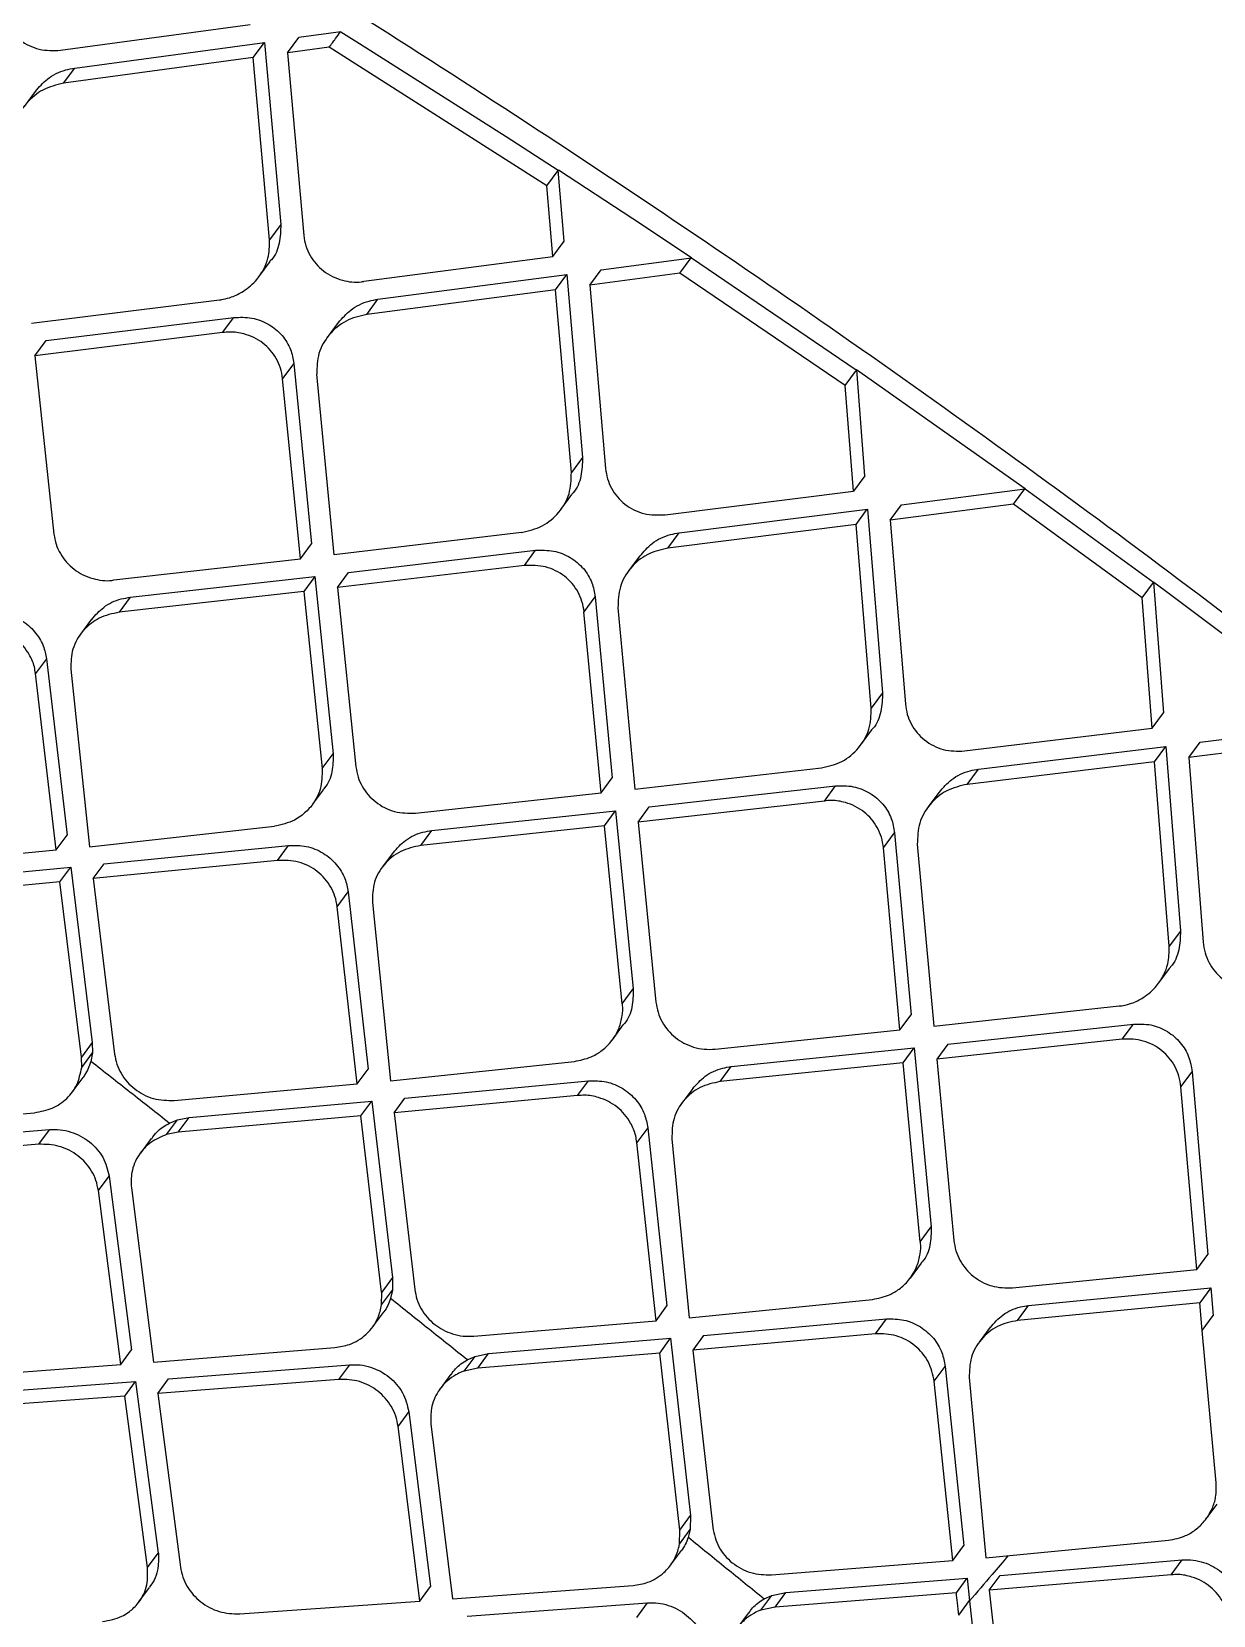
# Model space of a CAD drawing. Extents: x 832 to 912, y 781 to 934.
# Drawn here: x 898.259 to 899.364, y 879.214 to 880.694 of the extents above; entities that cross this region are included whole.
import ezdxf

# ---------------------------------------------------------------- set-up
doc = ezdxf.new("R2010")
doc.units = 0
doc.header["$MEASUREMENT"] = 0
doc.layers.add('1', color=4, linetype='Continuous')

# ---------------------------------------------------------------- blocks, each defined once
blk = doc.blocks.new('2026 SOVEREIGN HL')
at = {"layer": '1', "color": 3, "linetype": 'Continuous', "lineweight": 25}
for p, q in [((66.5572, 83.5816), (66.7346, 83.6057)), ((66.5706, 83.565), (66.7479, 83.589)), ((66.7373, 83.5747), (66.7479, 83.589)), ((66.7479, 83.589), (66.7631, 83.4187)), ((66.7695, 83.5791), (66.7801, 83.5935)), ((66.8083, 83.5845), (66.7696, 83.5791)), ((66.8193, 83.5989), (66.7801, 83.5935)), ((67.0119, 83.455), (66.8083, 83.5845)), ((66.8192, 83.5988), (66.8368, 83.5878)), ((66.8368, 83.5878), (66.9739, 83.501)), ((66.7373, 83.5747), (66.56, 83.5508)), ((66.7526, 83.4044), (66.7373, 83.5747)), ((66.7695, 83.5791), (66.7846, 83.4086)), ((66.56, 83.5508), (66.5706, 83.565)), ((66.5334, 83.5432), (66.523, 83.529)), ((66.9739, 83.501), (67.0225, 83.4696)), ((67.0119, 83.455), (67.0225, 83.4694)), ((67.028, 83.4032), (67.0225, 83.4697)), ((67.0227, 83.4698), (67.0923, 83.4243)), ((67.0174, 83.3889), (67.0119, 83.455)), ((67.0923, 83.4243), (67.1472, 83.3879)), ((66.7631, 83.4187), (66.7526, 83.4044)), ((67.0174, 83.3889), (67.028, 83.4032)), ((66.7427, 83.37), (66.7532, 83.3842)), ((66.8406, 83.3657), (67.0174, 83.3889)), ((67.0627, 83.3763), (67.1472, 83.3876)), ((67.1362, 83.3732), (67.1469, 83.3876)), ((67.1471, 83.3876), (67.3012, 83.283)), ((66.8539, 83.349), (67.0306, 83.372)), ((67.02, 83.3577), (67.0305, 83.372)), ((67.0306, 83.372), (67.0453, 83.2011)), ((67.0521, 83.362), (67.0627, 83.3763)), ((67.1362, 83.3732), (67.0521, 83.362)), ((67.2907, 83.2684), (67.1362, 83.3732)), ((66.5301, 83.3266), (66.7058, 83.3484)), ((67.02, 83.3577), (66.8435, 83.3348)), ((66.8435, 83.3348), (66.8539, 83.349)), ((67.0348, 83.1869), (67.02, 83.3577)), ((67.0521, 83.362), (67.0667, 83.1908)), ((66.5436, 83.3103), (66.7192, 83.3319)), ((66.7087, 83.3178), (66.7192, 83.3319)), ((66.8169, 83.3273), (66.8065, 83.3132)), ((66.7087, 83.3178), (66.5332, 83.2962)), ((66.5332, 83.2962), (66.5436, 83.3103)), ((66.5332, 83.2962), (66.551, 83.1294)), ((66.7752, 83.289), (66.7648, 83.2749)), ((66.7752, 83.289), (66.7918, 83.1205)), ((66.7814, 83.1064), (66.7648, 83.2749)), ((66.8131, 83.1101), (66.7967, 83.2788)), ((67.2907, 83.2684), (67.3013, 83.2828)), ((67.3013, 83.2831), (67.309, 83.184)), ((67.3015, 83.2832), (67.4593, 83.1722)), ((67.2985, 83.1697), (67.2907, 83.2684)), ((67.0453, 83.2011), (67.0348, 83.1869)), ((67.3091, 83.184), (67.2985, 83.1697)), ((67.3436, 83.1569), (67.4592, 83.1719)), ((67.4483, 83.1575), (67.4589, 83.1719)), ((67.4592, 83.1719), (67.5793, 83.0844)), ((67.0249, 83.1524), (67.0354, 83.1665)), ((67.1224, 83.1474), (67.2985, 83.1697)), ((67.4483, 83.1575), (67.333, 83.1426)), ((67.333, 83.1426), (67.3436, 83.1569)), ((67.5687, 83.0698), (67.4483, 83.1575)), ((67.1356, 83.1306), (67.3116, 83.1527)), ((67.301, 83.1385), (67.3115, 83.1527)), ((67.3116, 83.1527), (67.3258, 82.9811)), ((67.333, 83.1426), (67.3471, 82.9707)), ((66.9881, 83.1309), (66.8131, 83.1101)), ((67.301, 83.1385), (67.1251, 83.1164)), ((67.1251, 83.1164), (67.1356, 83.1306)), ((67.3153, 82.9669), (67.301, 83.1385)), ((66.7814, 83.1064), (66.7918, 83.1205)), ((66.8265, 83.0936), (67.0014, 83.1143)), ((66.991, 83.1001), (67.0014, 83.1143)), ((66.6071, 83.0866), (66.7814, 83.1064)), ((66.991, 83.1001), (66.8162, 83.0796)), ((67.0987, 83.1091), (67.0883, 83.095)), ((66.6224, 83.0705), (66.7949, 83.09)), ((66.7948, 83.0899), (66.7845, 83.0759)), ((66.7948, 83.09), (66.8121, 82.9242)), ((66.8162, 83.0796), (66.8265, 83.0936)), ((67.5687, 83.0698), (67.5793, 83.0841)), ((67.5793, 83.0845), (67.5884, 82.9625)), ((67.5795, 83.0846), (67.59, 83.0769)), ((66.7845, 83.0759), (66.6121, 83.0565)), ((66.6224, 83.0705), (66.6121, 83.0565)), ((66.7845, 83.0759), (66.8018, 82.9103)), ((66.8162, 83.0796), (66.8334, 82.912)), ((67.0467, 83.0567), (67.0571, 83.0709)), ((67.0571, 83.0709), (67.0731, 82.9016)), ((67.5778, 82.9482), (67.5687, 83.0698)), ((67.59, 83.0769), (67.7086, 82.9876)), ((67.0627, 82.8876), (67.0466, 83.0567)), ((67.0784, 83.0605), (67.0943, 82.8911)), ((66.5862, 83.0499), (66.5759, 83.036)), ((66.544, 83.013), (66.5337, 82.9991)), ((66.544, 83.013), (66.5632, 82.8481)), ((66.553, 82.8343), (66.5337, 82.9991)), ((66.5668, 83.0031), (66.5843, 82.8373)), ((67.3258, 82.9811), (67.3153, 82.9669)), ((67.4024, 82.9268), (67.5778, 82.9482)), ((67.5778, 82.9482), (67.5884, 82.9625)), ((67.6227, 82.935), (67.755, 82.9517)), ((67.3053, 82.9323), (67.3158, 82.9465)), ((67.7439, 82.9372), (67.6121, 82.9207)), ((67.6121, 82.9207), (67.6227, 82.935)), ((66.8018, 82.9103), (66.8121, 82.9242)), ((67.4155, 82.9098), (67.5908, 82.9311)), ((67.5802, 82.9168), (67.5908, 82.931)), ((67.5908, 82.9311), (67.6044, 82.7586)), ((67.6121, 82.9207), (67.6256, 82.748)), ((67.0943, 82.8911), (67.2686, 82.911)), ((67.5802, 82.9168), (67.405, 82.8956)), ((67.405, 82.8956), (67.4155, 82.9098)), ((67.5939, 82.7444), (67.5802, 82.9168)), ((66.7926, 82.8767), (66.8029, 82.8906)), ((67.0627, 82.8876), (67.0731, 82.9016)), ((67.1076, 82.8745), (67.2818, 82.8942)), ((67.2714, 82.88), (67.2818, 82.8942)), ((66.8892, 82.8687), (67.0627, 82.8876)), ((67.2714, 82.88), (67.0973, 82.8604)), ((67.0973, 82.8604), (67.1076, 82.8745)), ((67.3787, 82.8884), (67.3682, 82.8743)), ((66.9043, 82.8524), (67.0761, 82.871)), ((67.0657, 82.8569), (67.0761, 82.871)), ((67.0761, 82.871), (67.0927, 82.7044)), ((67.0973, 82.8604), (67.1139, 82.6921)), ((66.553, 82.8343), (66.5632, 82.8481)), ((66.5843, 82.8373), (66.7571, 82.8564)), ((67.0657, 82.8569), (66.894, 82.8385)), ((66.894, 82.8385), (66.9043, 82.8525)), ((67.0824, 82.6905), (67.0657, 82.8569)), ((67.3267, 82.8362), (67.3371, 82.8503)), ((67.3371, 82.8503), (67.3525, 82.6802)), ((66.3812, 82.8178), (66.553, 82.8343)), ((66.598, 82.8213), (66.7703, 82.8385)), ((66.7601, 82.8246), (66.7703, 82.8385)), ((66.8682, 82.832), (66.858, 82.8181)), ((67.3421, 82.6662), (67.3267, 82.8362)), ((67.3583, 82.8398), (67.3736, 82.6695)), ((66.3951, 82.8019), (66.5668, 82.8182)), ((66.5566, 82.8044), (66.5668, 82.8182)), ((66.5668, 82.8182), (66.5868, 82.6545)), ((66.7601, 82.8246), (66.5878, 82.8075)), ((66.5878, 82.8075), (66.598, 82.8213)), ((66.5566, 82.8044), (66.385, 82.7882)), ((66.5767, 82.6407), (66.5566, 82.8044)), ((66.5878, 82.8075), (66.6077, 82.6435)), ((66.8158, 82.7813), (66.8261, 82.7952)), ((66.826, 82.7952), (66.8447, 82.6295)), ((66.8345, 82.6157), (66.8158, 82.7813)), ((66.8487, 82.7851), (66.8656, 82.6186)), ((67.6044, 82.7585), (67.5939, 82.7443)), ((67.5839, 82.7097), (67.5944, 82.7239)), ((67.0824, 82.6905), (67.0927, 82.7044)), ((67.3736, 82.6695), (67.5472, 82.6885)), ((67.0732, 82.6569), (67.0834, 82.6708)), ((67.3421, 82.6662), (67.3525, 82.6802)), ((67.3868, 82.6527), (67.5603, 82.6715)), ((67.5499, 82.6574), (67.5603, 82.6715)), ((66.5868, 82.6545), (66.5767, 82.6407)), ((66.5868, 82.6545), (66.587, 82.6446)), ((67.1693, 82.6482), (67.3421, 82.6662)), ((67.5499, 82.6574), (67.3765, 82.6387)), ((67.3868, 82.6527), (67.3765, 82.6387)), ((66.5769, 82.6309), (66.5767, 82.6407)), ((66.5769, 82.6309), (66.587, 82.6446)), ((66.587, 82.6446), (66.5855, 82.6367)), ((67.1843, 82.6318), (67.3554, 82.6494)), ((67.345, 82.6354), (67.3554, 82.6494)), ((67.3554, 82.6494), (67.3714, 82.482)), ((67.3764, 82.6387), (67.3925, 82.4695)), ((66.8345, 82.6157), (66.8447, 82.6295)), ((66.8656, 82.6186), (67.0377, 82.6367)), ((67.345, 82.6354), (67.174, 82.6179)), ((67.174, 82.6179), (67.1843, 82.6318)), ((67.3611, 82.4681), (67.345, 82.6354)), ((67.6048, 82.613), (67.6152, 82.6271)), ((67.6152, 82.6271), (67.63, 82.4562)), ((66.5681, 82.608), (66.5783, 82.6218)), ((66.6635, 82.6002), (66.8345, 82.6157)), ((66.8792, 82.6023), (67.0509, 82.6186)), ((67.0406, 82.6047), (67.0509, 82.6186)), ((67.1483, 82.6115), (67.138, 82.5976)), ((67.6196, 82.4421), (67.6048, 82.613)), ((66.6773, 82.5842), (66.8481, 82.5995)), ((66.838, 82.5857), (66.8481, 82.5995)), ((66.8481, 82.5995), (66.8676, 82.4348)), ((67.0406, 82.6047), (66.8691, 82.5885)), ((66.8691, 82.5885), (66.8792, 82.6023)), ((66.3627, 82.5744), (66.5329, 82.5888)), ((66.6563, 82.5684), (66.6665, 82.5821)), ((66.6589, 82.579), (66.6665, 82.5821)), ((66.6665, 82.5821), (66.6773, 82.5842)), ((66.838, 82.5857), (66.6671, 82.5705)), ((66.6671, 82.5705), (66.6773, 82.5842)), ((66.8574, 82.4211), (66.838, 82.5857)), ((66.8691, 82.5885), (66.8883, 82.4237)), ((66.3767, 82.5587), (66.5468, 82.573)), ((66.5367, 82.5593), (66.5468, 82.5729)), ((66.642, 82.5648), (66.6319, 82.5511)), ((66.6671, 82.5705), (66.6563, 82.5684)), ((67.1062, 82.5747), (67.096, 82.5609)), ((67.1062, 82.5747), (67.1242, 82.4082)), ((67.1288, 82.5645), (67.145, 82.3971)), ((66.5367, 82.5593), (66.3666, 82.5451)), ((67.114, 82.3944), (67.096, 82.5609)), ((66.5925, 82.516), (66.6026, 82.5296)), ((66.6026, 82.5296), (66.6235, 82.3671)), ((66.6134, 82.3535), (66.5925, 82.516)), ((66.6234, 82.5186), (66.6442, 82.3558)), ((67.3611, 82.4681), (67.3714, 82.482)), ((67.3518, 82.4343), (67.3621, 82.4483)), ((67.6196, 82.4421), (67.63, 82.4562)), ((66.8676, 82.4348), (66.8575, 82.4211)), ((66.8676, 82.4348), (66.8675, 82.4228)), ((67.4474, 82.4251), (67.6196, 82.4421)), ((66.8573, 82.4091), (66.8675, 82.4228)), ((66.8573, 82.4091), (66.8575, 82.4211)), ((66.8675, 82.4228), (66.8657, 82.4151)), ((67.4623, 82.4085), (67.6328, 82.4252)), ((67.6327, 82.4252), (67.6224, 82.4112)), ((67.6328, 82.4252), (67.6351, 82.3993)), ((66.8489, 82.3884), (66.859, 82.4021)), ((67.114, 82.3944), (67.1242, 82.4082)), ((67.145, 82.3971), (67.3164, 82.4143)), ((67.6224, 82.4112), (67.4521, 82.3946)), ((67.4521, 82.3946), (67.4623, 82.4085)), ((67.6247, 82.3854), (67.6224, 82.4112)), ((66.9437, 82.3799), (67.114, 82.3944)), ((67.1585, 82.3807), (67.3294, 82.396)), ((67.3192, 82.3822), (67.3294, 82.396)), ((67.4264, 82.3883), (67.4162, 82.3744)), ((67.6247, 82.3854), (67.6351, 82.3994)), ((66.9574, 82.3637), (67.1275, 82.378)), ((67.1174, 82.3642), (67.1275, 82.378)), ((67.1275, 82.378), (67.1463, 82.2125)), ((67.3192, 82.3822), (67.1483, 82.3669)), ((67.1585, 82.3807), (67.1483, 82.3669)), ((67.6378, 82.243), (67.6247, 82.3854)), ((66.6134, 82.3535), (66.6235, 82.3671)), ((66.6442, 82.3558), (66.8137, 82.3693)), ((66.9347, 82.3474), (66.9448, 82.3611)), ((66.9375, 82.3578), (66.945, 82.3611)), ((66.945, 82.3611), (66.9574, 82.3637)), ((67.1174, 82.3642), (66.9472, 82.35)), ((66.9472, 82.35), (66.9574, 82.3637)), ((67.1362, 82.1988), (67.1174, 82.3642)), ((67.1483, 82.3669), (67.167, 82.2012)), ((66.4443, 82.3406), (66.6134, 82.3535)), ((66.6581, 82.34), (66.8275, 82.3532)), ((66.8174, 82.3396), (66.8275, 82.3532)), ((66.9222, 82.3445), (66.9121, 82.3308)), ((66.9472, 82.35), (66.9347, 82.3474)), ((67.3742, 82.3378), (67.3844, 82.3516)), ((67.3844, 82.3516), (67.4017, 82.1842)), ((66.46, 82.325), (66.6273, 82.3376)), ((66.6173, 82.324), (66.6273, 82.3376)), ((66.6273, 82.3376), (66.6485, 82.1772)), ((66.648, 82.3263), (66.6581, 82.34)), ((66.8174, 82.3396), (66.648, 82.3263)), ((67.3915, 82.1704), (67.3741, 82.3378)), ((67.4068, 82.3412), (67.4224, 82.1729)), ((66.6173, 82.324), (66.45, 82.3115)), ((66.6385, 82.1637), (66.6173, 82.324)), ((66.648, 82.3263), (66.6693, 82.1642)), ((66.8828, 82.3094), (66.8727, 82.2957)), ((66.8828, 82.3094), (66.9031, 82.1459)), ((66.9035, 82.2981), (66.9237, 82.1345)), ((66.893, 82.1323), (66.8727, 82.2957)), ((67.6284, 82.2091), (67.6387, 82.223)), ((67.1362, 82.1988), (67.1463, 82.2125)), ((67.1463, 82.2125), (67.146, 82.1993)), ((67.1359, 82.1856), (67.146, 82.1993)), ((67.1359, 82.1856), (67.1362, 82.1988)), ((67.146, 82.1993), (67.144, 82.1917)), ((67.1275, 82.166), (67.1377, 82.1797)), ((67.3915, 82.1704), (67.4017, 82.1842)), ((67.4449, 82.1751), (67.5931, 82.1892)), ((66.6385, 82.1637), (66.6485, 82.1772)), ((67.2219, 82.1568), (67.3915, 82.1704)), ((67.4224, 82.1729), (67.4449, 82.1751)), ((67.4358, 82.1564), (67.606, 82.1708)), ((67.5958, 82.1569), (67.606, 82.1708)), ((67.2355, 82.1405), (67.4049, 82.1539)), ((67.3948, 82.1401), (67.4049, 82.1538)), ((67.4049, 82.1539), (67.4072, 82.1327)), ((67.5958, 82.1569), (67.4256, 82.1426)), ((67.4256, 82.1426), (67.4358, 82.1564)), ((66.6304, 82.1316), (66.6404, 82.1451)), ((66.893, 82.1323), (66.9031, 82.1459)), ((66.9237, 82.1345), (67.0925, 82.1469)), ((67.2121, 82.1239), (67.2222, 82.1376)), ((67.2151, 82.1344), (67.2224, 82.1377)), ((67.2224, 82.1377), (67.2355, 82.1405)), ((67.2253, 82.1268), (67.2354, 82.1405)), ((67.3948, 82.1401), (67.2253, 82.1268)), ((67.4256, 82.1426), (67.4435, 81.976)), ((66.7247, 82.1204), (66.893, 82.1323)), ((66.9374, 82.1184), (67.1061, 82.1307)), ((67.096, 82.1171), (67.1061, 82.1307)), ((67.2004, 82.1214), (67.1902, 82.1077)), ((67.2253, 82.1268), (67.2121, 82.1239)), ((67.397, 82.1191), (67.4072, 82.1328)), ((67.4072, 82.1325), (67.423, 81.9874))]:
    blk.add_line(p, q, dxfattribs=at)
for points, knots in [([(66.7772, 87.1066), (66.9662, 87.0018), (67.3435, 86.7923), (67.8867, 86.4415), (68.4164, 86.0741), (68.9332, 85.6911), (69.4395, 85.2959), (69.9691, 84.8624), (70.5205, 84.3885), (71.0911, 83.8706), (71.6453, 83.3337), (72.1828, 82.7769), (72.5141, 82.3807), (72.68, 82.1823)], [0, 0, 0, 0, 0.083915, 0.167552, 0.250976, 0.334221, 0.41733, 0.500357, 0.599966, 0.69965, 0.799502, 0.899592, 1, 1, 1, 1]), ([(66.6776, 86.9225), (66.7024, 86.9093), (66.7519, 86.8829), (66.8258, 86.8425), (66.8993, 86.8015), (66.9726, 86.76), (67.0455, 86.7179), (67.1182, 86.6753), (67.1844, 86.6359), (67.2469, 86.5982), (67.316, 86.5559), (67.4082, 86.4988), (67.5305, 86.4214), (67.6575, 86.339), (67.7597, 86.2714), (67.8286, 86.2253), (67.8805, 86.1902), (67.936, 86.1525), (67.995, 86.112), (68.0894, 86.0467), (68.2242, 85.9521), (68.449, 85.7907), (68.7152, 85.5937), (69.0086, 85.3693), (69.279, 85.1566), (69.5404, 84.9458), (69.8665, 84.6763), (70.1162, 84.4629), (70.2886, 84.3121), (70.3237, 84.2812), (70.362, 84.2476), (70.4102, 84.2049), (70.4683, 84.1533), (70.559, 84.0721), (70.6588, 83.9818), (70.7442, 83.9037), (70.7929, 83.8588), (70.8279, 83.8264), (70.8725, 83.785), (70.9436, 83.7187), (71.0468, 83.6215), (71.1876, 83.4868), (71.3545, 83.3241), (71.5465, 83.1323), (71.7622, 82.9102), (71.9994, 82.656), (72.2565, 82.3684), (72.4275, 82.1597), (72.5171, 82.0505)], [0, 0, 0, 0, 0.011013, 0.022028, 0.033044, 0.044063, 0.055083, 0.066105, 0.077129, 0.085325, 0.094745, 0.108928, 0.127875, 0.15159, 0.168334, 0.175951, 0.18415, 0.19293, 0.202291, 0.212234, 0.237971, 0.266937, 0.320826, 0.367975, 0.411912, 0.455839, 0.499758, 0.577958, 0.584738, 0.589649, 0.596314, 0.604733, 0.614906, 0.626833, 0.652494, 0.667745, 0.67226, 0.678498, 0.68646, 0.696145, 0.716627, 0.742116, 0.772614, 0.808116, 0.84862, 0.894114, 0.944581, 1, 1, 1, 1]), ([(72.0225, 81.3356), (71.9676, 81.4081), (71.8657, 81.5427), (71.7201, 81.7262), (71.5966, 81.8783), (71.4942, 82.0017), (71.3249, 82.2023), (70.985, 82.5905), (70.4701, 83.1319), (69.8518, 83.7189), (69.2624, 84.2273), (68.6837, 84.684), (68.1205, 85.0927), (67.6494, 85.4062), (67.2813, 85.636), (67.0299, 85.7869), (66.8313, 85.9017), (66.6752, 85.9894), (66.5445, 86.0616), (66.3825, 86.1489), (66.1886, 86.2504), (65.9619, 86.3657), (65.7985, 86.4444), (65.7113, 86.4864)], [0, 0, 0, 0, 0.033203, 0.061622, 0.085457, 0.10469, 0.120113, 0.181265, 0.29293, 0.39255, 0.492182, 0.576755, 0.661373, 0.745915, 0.78311, 0.819609, 0.85283, 0.866766, 0.884898, 0.907264, 0.933868, 0.964715, 1, 1, 1, 1]), ([(65.6779, 86.4083), (65.9228, 86.2873), (66.4119, 86.0456), (67.1217, 85.6384), (67.8121, 85.1998), (68.4808, 84.7278), (69.0908, 84.2531), (69.6452, 83.783), (70.1473, 83.3224), (70.6314, 82.8419), (71.0955, 82.3413), (71.5413, 81.8236), (71.8195, 81.4633), (71.9586, 81.283)], [0, 0, 0, 0, 0.100069, 0.199912, 0.299747, 0.399786, 0.499826, 0.583023, 0.66622, 0.749552, 0.833045, 0.916507, 1, 1, 1, 1]), ([(66.6702, 86.3059), (66.9223, 86.1604), (67.4268, 85.8691), (68.1563, 85.3854), (68.8658, 84.8698), (69.5515, 84.3207), (70.2119, 83.7413), (70.8433, 83.1326), (71.4469, 82.4987), (71.8217, 82.0527), (72.009, 81.83)], [0, 0, 0, 0, 0.12459, 0.2494, 0.374576, 0.500002, 0.625427, 0.750608, 0.875421, 1, 1, 1, 1]), ([(71.6872, 81.9146), (71.5135, 82.1145), (71.1658, 82.5148), (70.6114, 83.0871), (70.0335, 83.6384), (69.4315, 84.1653), (68.8081, 84.6667), (68.1648, 85.14), (67.505, 85.5867), (67.0503, 85.8596), (66.8233, 85.9959)], [0, 0, 0, 0, 0.1244912, 0.2493344, 0.3745491, 0.4999915, 0.6254381, 0.7506547, 0.8754997, 1, 1, 1, 1]), ([(65.5304, 85.7529), (65.7615, 85.6506), (66.2239, 85.446), (66.8968, 85.0959), (67.549, 84.7121), (68.1754, 84.2924), (68.7748, 83.8381), (69.3443, 83.3454), (69.8851, 82.8172), (70.3955, 82.2566), (70.878, 81.6702), (71.1725, 81.2589), (71.3199, 81.0533)], [0, 0, 0, 0, 0.100262, 0.200594, 0.300842, 0.400493, 0.499762, 0.599107, 0.699009, 0.799378, 0.89967, 1, 1, 1, 1]), ([(65.474, 85.1779), (65.4888, 85.1713), (65.5277, 85.1541), (65.5986, 85.1228), (65.6809, 85.0865), (65.7614, 85.0504), (65.83, 85.0191), (65.8948, 84.9888), (65.96, 84.9577), (66.078, 84.9007), (66.2452, 84.8176), (66.5155, 84.6772), (66.8377, 84.499), (67.2302, 84.2645), (67.635, 84.0024), (68.048, 83.7089), (68.4816, 83.3709), (68.934, 82.9798), (69.3999, 82.5304), (69.794, 82.1079), (70.1234, 81.7241), (70.3236, 81.4749), (70.4509, 81.31), (70.5097, 81.2328), (70.5681, 81.1547), (70.6242, 81.0787), (70.6812, 81.0002), (70.7362, 80.9226), (70.7743, 80.8687), (70.7919, 80.8437)], [0, 0, 0, 0, 0.0070152, 0.0183636, 0.033423, 0.0458503, 0.0564362, 0.0659722, 0.0767348, 0.0876128, 0.1225499, 0.1573384, 0.2190687, 0.2814672, 0.3546837, 0.4272196, 0.5001154, 0.5918222, 0.6850475, 0.7791456, 0.8408839, 0.9031277, 0.9169637, 0.9307216, 0.9450038, 0.9589914, 0.971501, 0.9868277, 1, 1, 1, 1]), ([(65.4668, 85.1624), (65.6788, 85.0677), (66.1027, 84.8784), (66.7183, 84.5522), (67.3155, 84.1964), (67.8904, 83.8089), (68.4389, 83.3883), (68.9609, 82.9354), (69.4568, 82.4506), (69.9258, 81.9368), (70.3703, 81.3995), (70.6419, 81.0224), (70.7778, 80.8338)], [0, 0, 0, 0, 0.100345, 0.2005899, 0.3009059, 0.4007551, 0.5000921, 0.5993814, 0.6990683, 0.7993487, 0.8996589, 1, 1, 1, 1]), ([(65.3862, 84.3949), (65.6142, 84.2867), (66.0703, 84.0704), (66.7267, 83.692), (67.3592, 83.2754), (67.9625, 82.8167), (68.5331, 82.3177), (69.0688, 81.7813), (69.5722, 81.2139), (69.8766, 80.8106), (70.0288, 80.609)], [0, 0, 0, 0, 0.125001, 0.250001, 0.375003, 0.499997, 0.624991, 0.749994, 0.874996, 1, 1, 1, 1]), ([(66.5008, 83.6241), (66.5013, 83.6208), (66.5023, 83.6143), (66.5064, 83.6053), (66.512, 83.5974), (66.5192, 83.5908), (66.5277, 83.5857), (66.5403, 83.581), (66.5504, 83.5814), (66.5572, 83.5816)], [0, 0, 0, 0, 0.129431, 0.25513, 0.377866, 0.498506, 0.621314, 0.74747, 1, 1, 1, 1]), ([(66.8083, 83.5845), (66.8103, 83.5872), (66.8139, 83.5919), (66.8174, 83.5967), (66.819, 83.5988)], [0, 0, 0, 0, 0.559985, 1, 1, 1, 1]), ([(66.5337, 83.543), (66.5371, 83.5471), (66.5447, 83.5561), (66.5584, 83.5628), (66.5677, 83.5645), (66.5706, 83.565)], [0, 0, 0, 0, 0.369795, 0.804085, 1, 1, 1, 1]), ([(66.56, 83.5508), (66.5533, 83.5492), (66.5403, 83.546), (66.5296, 83.537), (66.5209, 83.5269), (66.5137, 83.5147), (66.5134, 83.5014), (66.5132, 83.4947)], [0, 0, 0, 0, 0.24982, 0.487157, 0.502134, 0.753312, 1, 1, 1, 1]), ([(66.7631, 83.4187), (66.7629, 83.4129), (66.7625, 83.4013), (66.758, 83.3894), (66.7534, 83.3848), (66.753, 83.3844)], [0, 0, 0, 0, 0.475085, 0.949108, 1, 1, 1, 1]), ([(66.7846, 83.4086), (66.7851, 83.4053), (66.7861, 83.3988), (66.7902, 83.3897), (66.7957, 83.3818), (66.8029, 83.3751), (66.8113, 83.3699), (66.8232, 83.3657), (66.8334, 83.3642), (66.8399, 83.3655), (66.8406, 83.3656)], [0, 0, 0, 0, 0.129841, 0.255706, 0.378286, 0.49841, 0.6218, 0.748474, 0.972351, 1, 1, 1, 1]), ([(66.7058, 83.3484), (66.7062, 83.3485), (66.7073, 83.3485), (66.7111, 83.3492), (66.7185, 83.3513), (66.7297, 83.3568), (66.7402, 83.3659), (66.7474, 83.3768), (66.7524, 83.3892), (66.7525, 83.3986), (66.7526, 83.4044)], [0, 0, 0, 0, 0.014111, 0.042032, 0.139684, 0.293017, 0.501827, 0.652147, 0.785348, 1, 1, 1, 1]), ([(66.8171, 83.3271), (66.8207, 83.3313), (66.8283, 83.3402), (66.842, 83.3468), (66.8512, 83.3485), (66.8539, 83.349)], [0, 0, 0, 0, 0.375576, 0.809825, 1, 1, 1, 1]), ([(66.8435, 83.3348), (66.8368, 83.3332), (66.8233, 83.3299), (66.8076, 83.3164), (66.7972, 83.2989), (66.7969, 83.2855), (66.7967, 83.2788)], [0, 0, 0, 0, 0.249619, 0.501687, 0.752958, 1, 1, 1, 1]), ([(66.7648, 83.2749), (66.7643, 83.2782), (66.7632, 83.2846), (66.7592, 83.2937), (66.7536, 83.3016), (66.7464, 83.3082), (66.738, 83.3134), (66.7276, 83.3171), (66.7176, 83.3188), (66.711, 83.318), (66.7087, 83.3178)], [0, 0, 0, 0, 0.130379, 0.25644, 0.378869, 0.498366, 0.621559, 0.748296, 0.912205, 1, 1, 1, 1]), ([(66.7192, 83.3319), (66.7248, 83.3321), (66.7361, 83.3325), (66.7522, 83.3262), (66.7648, 83.3157), (66.7728, 83.3027), (66.7745, 83.2934), (66.7752, 83.289)], [0, 0, 0, 0, 0.213992, 0.42845, 0.631875, 0.827659, 1, 1, 1, 1]), ([(67.0453, 83.2011), (67.0451, 83.1952), (67.0447, 83.1836), (67.0401, 83.1716), (67.0356, 83.1671), (67.0352, 83.1667)], [0, 0, 0, 0, 0.4771418, 0.9532123, 1, 1, 1, 1]), ([(66.9881, 83.1309), (66.9948, 83.1325), (67.0082, 83.1357), (67.0238, 83.1491), (67.0342, 83.1667), (67.0346, 83.1802), (67.0348, 83.1869)], [0, 0, 0, 0, 0.249317, 0.501299, 0.75257, 1, 1, 1, 1]), ([(67.0667, 83.1908), (67.0672, 83.1876), (67.0682, 83.1812), (67.0721, 83.1721), (67.0776, 83.164), (67.0847, 83.1572), (67.0931, 83.152), (67.1057, 83.1471), (67.1157, 83.1473), (67.1224, 83.1474)], [0, 0, 0, 0, 0.128784, 0.251237, 0.375715, 0.499287, 0.622352, 0.748046, 1, 1, 1, 1]), ([(66.551, 83.1294), (66.5516, 83.1263), (66.5526, 83.12), (66.5567, 83.1111), (66.5623, 83.1031), (66.5696, 83.0965), (66.578, 83.0912), (66.5899, 83.0869), (66.5999, 83.0853), (66.6064, 83.0864), (66.6071, 83.0866)], [0, 0, 0, 0, 0.126292, 0.251161, 0.375176, 0.498923, 0.622294, 0.748956, 0.973162, 1, 1, 1, 1]), ([(67.0989, 83.1089), (67.1025, 83.1131), (67.1102, 83.1221), (67.1239, 83.1286), (67.1329, 83.1302), (67.1356, 83.1306)], [0, 0, 0, 0, 0.381482, 0.81602, 1, 1, 1, 1]), ([(67.0014, 83.1143), (67.007, 83.1144), (67.0182, 83.1148), (67.0341, 83.1084), (67.0466, 83.0979), (67.0546, 83.0847), (67.0563, 83.0753), (67.0571, 83.0709)], [0, 0, 0, 0, 0.212561, 0.425577, 0.628174, 0.824062, 1, 1, 1, 1]), ([(67.1251, 83.1164), (67.1185, 83.1148), (67.105, 83.1116), (67.0894, 83.0982), (67.079, 83.0806), (67.0786, 83.0672), (67.0784, 83.0605)], [0, 0, 0, 0, 0.249376, 0.501407, 0.752657, 1, 1, 1, 1]), ([(67.0467, 83.0567), (67.0462, 83.06), (67.0452, 83.0664), (67.0413, 83.0754), (67.0357, 83.0834), (67.0286, 83.0903), (67.0202, 83.0955), (67.0077, 83.1004), (66.9976, 83.1002), (66.991, 83.1001)], [0, 0, 0, 0, 0.129044, 0.251234, 0.37597, 0.499376, 0.622256, 0.748177, 1, 1, 1, 1]), ([(66.5864, 83.0497), (66.5898, 83.0538), (66.5972, 83.0623), (66.6106, 83.0686), (66.6196, 83.07), (66.6224, 83.0705)], [0, 0, 0, 0, 0.376549, 0.802018, 1, 1, 1, 1]), ([(66.4879, 83.0558), (66.4935, 83.0559), (66.5048, 83.0561), (66.5208, 83.0496), (66.5335, 83.0389), (66.5414, 83.0261), (66.5432, 83.017), (66.544, 83.013)], [0, 0, 0, 0, 0.214803, 0.430017, 0.636452, 0.836573, 1, 1, 1, 1]), ([(66.6121, 83.0565), (66.6056, 83.0551), (66.5934, 83.0524), (66.5831, 83.0442), (66.5787, 83.0395), (66.574, 83.0339), (66.5671, 83.0225), (66.5669, 83.0095), (66.5668, 83.0031)], [0, 0, 0, 0, 0.249599, 0.464708, 0.497308, 0.501502, 0.752412, 1, 1, 1, 1]), ([(66.5337, 82.9991), (66.5334, 83.0012), (66.5326, 83.0075), (66.5286, 83.0163), (66.5224, 83.0252), (66.5151, 83.0319), (66.5066, 83.0372), (66.4963, 83.041), (66.4864, 83.0427), (66.4798, 83.0421), (66.4776, 83.0419)], [0, 0, 0, 0, 0.083667, 0.249745, 0.374614, 0.498893, 0.622008, 0.74877, 0.91399, 1, 1, 1, 1]), ([(67.3258, 82.9811), (67.3256, 82.9752), (67.3251, 82.9635), (67.3205, 82.9515), (67.316, 82.947), (67.3156, 82.9466)], [0, 0, 0, 0, 0.479162, 0.957366, 1, 1, 1, 1]), ([(67.2686, 82.911), (67.2753, 82.9125), (67.2887, 82.9157), (67.3042, 82.9291), (67.3146, 82.9467), (67.3151, 82.9602), (67.3153, 82.9669)], [0, 0, 0, 0, 0.24902, 0.500994, 0.7523, 1, 1, 1, 1]), ([(67.3471, 82.9707), (67.3476, 82.9674), (67.3485, 82.961), (67.3523, 82.9519), (67.3578, 82.9437), (67.3649, 82.9368), (67.3732, 82.9315), (67.3857, 82.9265), (67.3957, 82.9267), (67.4024, 82.9268)], [0, 0, 0, 0, 0.129181, 0.251527, 0.376233, 0.499677, 0.622899, 0.748384, 1, 1, 1, 1]), ([(66.8121, 82.9242), (66.812, 82.9186), (66.8118, 82.9073), (66.8075, 82.8957), (66.8031, 82.8913), (66.8027, 82.8908)], [0, 0, 0, 0, 0.4738444, 0.9468789, 1, 1, 1, 1]), ([(66.8018, 82.9103), (66.8017, 82.9038), (66.8015, 82.8908), (66.7928, 82.8756), (66.7834, 82.8669), (66.7724, 82.8598), (66.7636, 82.8579), (66.7571, 82.8564)], [0, 0, 0, 0, 0.248652, 0.498593, 0.660721, 0.749985, 1, 1, 1, 1]), ([(66.8334, 82.912), (66.834, 82.9088), (66.835, 82.9025), (66.839, 82.8936), (66.8446, 82.8857), (66.8517, 82.8789), (66.8601, 82.8736), (66.8726, 82.8686), (66.8825, 82.8687), (66.8892, 82.8687)], [0, 0, 0, 0, 0.128293, 0.251006, 0.375665, 0.499559, 0.622823, 0.748656, 1, 1, 1, 1]), ([(67.3789, 82.8882), (67.3825, 82.8925), (67.3902, 82.9015), (67.404, 82.9079), (67.4129, 82.9094), (67.4155, 82.9098)], [0, 0, 0, 0, 0.386494, 0.82107, 1, 1, 1, 1]), ([(67.2818, 82.8942), (67.2873, 82.8943), (67.2985, 82.8946), (67.3143, 82.8882), (67.3266, 82.8776), (67.3347, 82.8644), (67.3363, 82.8548), (67.3371, 82.8503)], [0, 0, 0, 0, 0.211102, 0.422656, 0.624374, 0.820332, 1, 1, 1, 1]), ([(67.405, 82.8956), (67.3984, 82.8941), (67.3849, 82.8909), (67.3694, 82.8775), (67.359, 82.8599), (67.3586, 82.8465), (67.3583, 82.8398)], [0, 0, 0, 0, 0.249114, 0.501079, 0.752381, 1, 1, 1, 1]), ([(67.3267, 82.8362), (67.3262, 82.8395), (67.3252, 82.8461), (67.3212, 82.8552), (67.3157, 82.8632), (67.3087, 82.87), (67.3004, 82.8753), (67.2901, 82.8792), (67.2802, 82.881), (67.2736, 82.8803), (67.2714, 82.88)], [0, 0, 0, 0, 0.131643, 0.258265, 0.380506, 0.49901, 0.622455, 0.748634, 0.914424, 1, 1, 1, 1]), ([(66.8684, 82.8318), (66.8719, 82.8359), (66.8793, 82.8445), (66.8927, 82.8506), (66.9015, 82.852), (66.9043, 82.8524)], [0, 0, 0, 0, 0.381937, 0.8076, 1, 1, 1, 1]), ([(66.7703, 82.8385), (66.7759, 82.8386), (66.7871, 82.8387), (66.803, 82.8321), (66.8155, 82.8214), (66.8235, 82.8085), (66.8253, 82.7993), (66.8261, 82.7952)], [0, 0, 0, 0, 0.213411, 0.427157, 0.632756, 0.832882, 1, 1, 1, 1]), ([(66.894, 82.8385), (66.8875, 82.8371), (66.8744, 82.8342), (66.8592, 82.8215), (66.8492, 82.8046), (66.8489, 82.7916), (66.8487, 82.7851)], [0, 0, 0, 0, 0.249498, 0.500984, 0.752055, 1, 1, 1, 1]), ([(66.8158, 82.7813), (66.8153, 82.7845), (66.8142, 82.7908), (66.8102, 82.7996), (66.8046, 82.8076), (66.7974, 82.8144), (66.7891, 82.8196), (66.7766, 82.8246), (66.7667, 82.8246), (66.7601, 82.8246)], [0, 0, 0, 0, 0.128606, 0.251003, 0.375919, 0.49963, 0.622652, 0.748776, 1, 1, 1, 1]), ([(61.3533, 82.7876), (61.4809, 82.6836), (61.7413, 82.4714), (62.1237, 82.1604), (62.4895, 81.8632), (62.8226, 81.5926), (63.1215, 81.3499), (63.3865, 81.1347), (63.6181, 80.9467), (63.818, 80.7843), (64.0052, 80.6322), (64.1895, 80.4824), (64.3846, 80.3237), (64.5854, 80.1603), (64.7957, 79.9891), (65.0202, 79.8062), (65.2592, 79.6114), (65.5153, 79.4025), (65.7928, 79.1761), (66.1009, 78.9244), (66.4468, 78.6418), (66.8224, 78.3345), (67.2266, 78.0038), (67.6579, 77.651), (68.1234, 77.2704), (68.6072, 76.8749), (68.9361, 76.6068), (69.0982, 76.4746)], [0, 0, 0, 0, 0.049445, 0.100866, 0.148055, 0.191016, 0.22976, 0.263698, 0.293563, 0.319356, 0.341079, 0.366002, 0.390687, 0.416599, 0.443737, 0.472101, 0.503524, 0.536326, 0.571311, 0.611051, 0.655739, 0.705377, 0.75672, 0.812473, 0.872625, 0.937195, 1, 1, 1, 1]), ([(67.6044, 82.7586), (67.6042, 82.7526), (67.6037, 82.7409), (67.599, 82.7288), (67.5945, 82.7244), (67.5942, 82.724)], [0, 0, 0, 0, 0.481349, 0.961813, 1, 1, 1, 1]), ([(67.5472, 82.6885), (67.5477, 82.6885), (67.5488, 82.6885), (67.5527, 82.6892), (67.5601, 82.6912), (67.5712, 82.6967), (67.5816, 82.7058), (67.5888, 82.717), (67.5936, 82.7294), (67.5938, 82.7387), (67.5939, 82.7443)], [0, 0, 0, 0, 0.016026, 0.045221, 0.143635, 0.295633, 0.501096, 0.65749, 0.792857, 1, 1, 1, 1]), ([(67.6256, 82.748), (67.626, 82.7447), (67.6269, 82.7383), (67.6307, 82.7291), (67.6361, 82.7209), (67.6431, 82.714), (67.6515, 82.7085), (67.6607, 82.7049), (67.6705, 82.703), (67.6771, 82.7034), (67.6805, 82.7036)], [0, 0, 0, 0, 0.12936, 0.251419, 0.376172, 0.499387, 0.622583, 0.747702, 0.870036, 1, 1, 1, 1]), ([(67.0927, 82.7044), (67.0926, 82.6988), (67.0924, 82.6874), (67.0881, 82.6757), (67.0836, 82.6714), (67.0832, 82.671)], [0, 0, 0, 0, 0.475881, 0.95108, 1, 1, 1, 1]), ([(67.0377, 82.6367), (67.043, 82.6378), (67.0519, 82.6396), (67.0632, 82.6463), (67.0726, 82.655), (67.0795, 82.6666), (67.0825, 82.6786), (67.0831, 82.6866), (67.0825, 82.6901), (67.0824, 82.6905)], [0, 0, 0, 0, 0.203082, 0.340047, 0.500396, 0.704927, 0.856393, 0.983771, 1, 1, 1, 1]), ([(67.1139, 82.6921), (67.1144, 82.6889), (67.1154, 82.6825), (67.1194, 82.6736), (67.1249, 82.6655), (67.1319, 82.6588), (67.1401, 82.6535), (67.1491, 82.6498), (67.1591, 82.6477), (67.1658, 82.648), (67.1693, 82.6482)], [0, 0, 0, 0, 0.126672, 0.251749, 0.375813, 0.49931, 0.617603, 0.740148, 0.867468, 1, 1, 1, 1]), ([(67.5603, 82.6715), (67.5658, 82.6717), (67.5768, 82.6719), (67.5925, 82.6654), (67.6048, 82.6548), (67.6128, 82.6415), (67.6145, 82.6318), (67.6153, 82.6271)], [0, 0, 0, 0, 0.209577, 0.419568, 0.620321, 0.816244, 1, 1, 1, 1]), ([(67.6048, 82.613), (67.6043, 82.6163), (67.6034, 82.6227), (67.5996, 82.6318), (67.5942, 82.64), (67.5872, 82.647), (67.5789, 82.6524), (67.5697, 82.656), (67.5599, 82.6579), (67.5533, 82.6576), (67.5499, 82.6574)], [0, 0, 0, 0, 0.129616, 0.25137, 0.376352, 0.499371, 0.622448, 0.747765, 0.869815, 1, 1, 1, 1]), ([(66.6077, 82.6435), (66.6083, 82.6404), (66.6094, 82.6342), (66.6135, 82.6254), (66.6192, 82.6175), (66.6264, 82.6108), (66.6347, 82.6055), (66.647, 82.6004), (66.6569, 82.6003), (66.6635, 82.6002)], [0, 0, 0, 0, 0.127854, 0.250872, 0.375628, 0.499898, 0.623238, 0.749246, 1, 1, 1, 1]), ([(66.5329, 82.5888), (66.5386, 82.5899), (66.5499, 82.5921), (66.5636, 82.6016), (66.5735, 82.6146), (66.5757, 82.6255), (66.5769, 82.6309)], [0, 0, 0, 0, 0.250004, 0.500016, 0.750004, 1, 1, 1, 1]), ([(66.5855, 82.6367), (66.5839, 82.6322), (66.582, 82.6272), (66.5789, 82.6227), (66.5784, 82.622), (66.5783, 82.6218)], [0, 0, 0, 0, 0.855756, 0.95531, 1, 1, 1, 1]), ([(66.6591, 82.5788), (66.6468, 82.5885), (66.6223, 82.6078), (66.5978, 82.627), (66.5855, 82.6367)], [0, 0, 0, 0, 0.4999743, 1, 1, 1, 1]), ([(67.1484, 82.6113), (67.152, 82.6154), (67.1595, 82.624), (67.1729, 82.6301), (67.1816, 82.6314), (67.1843, 82.6318)], [0, 0, 0, 0, 0.387082, 0.812921, 1, 1, 1, 1]), ([(67.0509, 82.6186), (67.0564, 82.6186), (67.0675, 82.6187), (67.0832, 82.6121), (67.0957, 82.6013), (67.1037, 82.5883), (67.1054, 82.579), (67.1062, 82.5747)], [0, 0, 0, 0, 0.212098, 0.424557, 0.629351, 0.829584, 1, 1, 1, 1]), ([(67.174, 82.6179), (67.1675, 82.6165), (67.1544, 82.6136), (67.1392, 82.6009), (67.1293, 82.584), (67.1289, 82.571), (67.1288, 82.5645)], [0, 0, 0, 0, 0.249305, 0.500741, 0.751805, 1, 1, 1, 1]), ([(67.096, 82.5609), (67.0957, 82.563), (67.0949, 82.5694), (67.0911, 82.5783), (67.0849, 82.5873), (67.0778, 82.5942), (67.0695, 82.5996), (67.0592, 82.6036), (67.0494, 82.6055), (67.0428, 82.6049), (67.0406, 82.6047)], [0, 0, 0, 0, 0.083759, 0.25008, 0.375456, 0.499329, 0.622795, 0.749, 0.914676, 1, 1, 1, 1]), ([(66.6424, 82.5645), (66.6439, 82.5667), (66.648, 82.5728), (66.6547, 82.5766), (66.6589, 82.579)], [0, 0, 0, 0, 0.3541334, 1, 1, 1, 1]), ([(66.5468, 82.573), (66.5502, 82.5731), (66.5568, 82.5732), (66.5667, 82.571), (66.576, 82.5672), (66.5843, 82.5618), (66.5913, 82.555), (66.5989, 82.5447), (66.6011, 82.5356), (66.6026, 82.5297)], [0, 0, 0, 0, 0.130414, 0.258618, 0.384996, 0.509847, 0.633512, 0.756383, 1, 1, 1, 1]), ([(66.6563, 82.5684), (66.6512, 82.5662), (66.6409, 82.5618), (66.6295, 82.5494), (66.6229, 82.5344), (66.6232, 82.5234), (66.6234, 82.5186)], [0, 0, 0, 0, 0.250595, 0.501121, 0.777655, 1, 1, 1, 1]), ([(66.5925, 82.516), (66.5919, 82.5192), (66.5907, 82.5255), (66.5864, 82.5343), (66.5807, 82.5421), (66.5736, 82.5487), (66.5653, 82.5539), (66.553, 82.559), (66.5432, 82.5592), (66.5367, 82.5593)], [0, 0, 0, 0, 0.130227, 0.256956, 0.380539, 0.501391, 0.62436, 0.750405, 1, 1, 1, 1]), ([(67.3714, 82.482), (67.3713, 82.4763), (67.371, 82.4649), (67.3667, 82.4531), (67.3622, 82.4488), (67.3619, 82.4484)], [0, 0, 0, 0, 0.478122, 0.955479, 1, 1, 1, 1]), ([(67.3164, 82.4143), (67.3218, 82.4154), (67.3308, 82.4172), (67.342, 82.4239), (67.3513, 82.4327), (67.3581, 82.4442), (67.3612, 82.4562), (67.3618, 82.4642), (67.3612, 82.4677), (67.3611, 82.4681)], [0, 0, 0, 0, 0.207834, 0.343545, 0.500237, 0.705426, 0.857169, 0.98419, 1, 1, 1, 1]), ([(67.3925, 82.4695), (67.393, 82.4662), (67.394, 82.4599), (67.3979, 82.4509), (67.4033, 82.4428), (67.4104, 82.4359), (67.4186, 82.4304), (67.4309, 82.4252), (67.4408, 82.4251), (67.4474, 82.4251)], [0, 0, 0, 0, 0.129032, 0.251368, 0.376446, 0.500109, 0.623724, 0.749095, 1, 1, 1, 1]), ([(66.8883, 82.4237), (66.8889, 82.4206), (66.89, 82.4144), (66.894, 82.4055), (66.8997, 82.3976), (66.909, 82.3886), (66.9208, 82.3825), (66.9336, 82.3796), (66.9403, 82.3798), (66.9437, 82.3799)], [0, 0, 0, 0, 0.126311, 0.251482, 0.375946, 0.500093, 0.740421, 0.867791, 1, 1, 1, 1]), ([(66.8137, 82.3693), (66.8183, 82.37), (66.8292, 82.3718), (66.844, 82.3812), (66.8541, 82.3948), (66.8564, 82.4051), (66.8573, 82.4091)], [0, 0, 0, 0, 0.212256, 0.499452, 0.806055, 1, 1, 1, 1]), ([(66.8657, 82.4151), (66.8641, 82.4106), (66.8625, 82.4058), (66.8591, 82.4024), (66.8589, 82.4022)], [0, 0, 0, 0, 0.9514483, 1, 1, 1, 1]), ([(66.9377, 82.3577), (66.9257, 82.3672), (66.9017, 82.3864), (66.8778, 82.4055), (66.8658, 82.4151)], [0, 0, 0, 0, 0.499984, 1, 1, 1, 1]), ([(67.4266, 82.3882), (67.4302, 82.3923), (67.4377, 82.4009), (67.4511, 82.4069), (67.4598, 82.4082), (67.4623, 82.4085)], [0, 0, 0, 0, 0.392981, 0.819128, 1, 1, 1, 1]), ([(67.3294, 82.3961), (67.3349, 82.3961), (67.3459, 82.3961), (67.3615, 82.3894), (67.3739, 82.3786), (67.3819, 82.3654), (67.3836, 82.356), (67.3844, 82.3516)], [0, 0, 0, 0, 0.21076, 0.421834, 0.625771, 0.826042, 1, 1, 1, 1]), ([(67.4521, 82.3946), (67.4456, 82.3932), (67.4325, 82.3904), (67.4173, 82.3777), (67.4074, 82.3608), (67.407, 82.3477), (67.4068, 82.3412)], [0, 0, 0, 0, 0.24909, 0.500528, 0.751593, 1, 1, 1, 1]), ([(67.3742, 82.3378), (67.3728, 82.3441), (67.3708, 82.3536), (67.3632, 82.3644), (67.3562, 82.3713), (67.3479, 82.3767), (67.3357, 82.3819), (67.3258, 82.3821), (67.3192, 82.3822)], [0, 0, 0, 0, 0.250391, 0.3759, 0.499467, 0.623039, 0.748866, 1, 1, 1, 1]), ([(66.9226, 82.3442), (66.9238, 82.346), (66.9275, 82.3517), (66.9335, 82.3554), (66.9375, 82.3578)], [0, 0, 0, 0, 0.320709, 1, 1, 1, 1]), ([(66.8275, 82.3532), (66.8308, 82.3533), (66.8373, 82.3535), (66.8471, 82.3512), (66.8563, 82.3474), (66.8646, 82.3419), (66.8716, 82.3351), (66.8792, 82.3246), (66.8814, 82.3155), (66.8828, 82.3094)], [0, 0, 0, 0, 0.128715, 0.255717, 0.381349, 0.505958, 0.62988, 0.753496, 1, 1, 1, 1]), ([(66.9347, 82.3474), (66.9346, 82.3473), (66.9344, 82.3472), (66.9336, 82.347), (66.931, 82.346), (66.9257, 82.3434), (66.9177, 82.3378), (66.909, 82.3276), (66.9031, 82.3136), (66.9034, 82.3029), (66.9035, 82.2981)], [0, 0, 0, 0, 0.003916, 0.011471, 0.037563, 0.133524, 0.287735, 0.500042, 0.77476, 1, 1, 1, 1]), ([(66.8727, 82.2957), (66.8721, 82.2989), (66.871, 82.3053), (66.8668, 82.3142), (66.8611, 82.322), (66.8541, 82.3287), (66.8459, 82.334), (66.8337, 82.3392), (66.8239, 82.3394), (66.8174, 82.3396)], [0, 0, 0, 0, 0.130941, 0.25787, 0.38114, 0.501175, 0.62448, 0.750359, 1, 1, 1, 1]), ([(67.5931, 82.1892), (67.5986, 82.1903), (67.6077, 82.1921), (67.6188, 82.1989), (67.6276, 82.2072), (67.6341, 82.2178), (67.638, 82.2302), (67.6379, 82.2385), (67.6378, 82.243)], [0, 0, 0, 0, 0.211835, 0.346446, 0.499978, 0.683223, 0.827725, 1, 1, 1, 1]), ([(67.167, 82.2012), (67.1684, 82.195), (67.1705, 82.1856), (67.1781, 82.1749), (67.1851, 82.168), (67.1934, 82.1626), (67.2056, 82.1573), (67.2154, 82.157), (67.2219, 82.1568)], [0, 0, 0, 0, 0.250131, 0.375501, 0.499558, 0.623578, 0.749222, 1, 1, 1, 1]), ([(67.0925, 82.147), (67.0972, 82.1477), (67.1079, 82.1494), (67.1208, 82.1576), (67.1294, 82.1678), (67.1336, 82.1764), (67.1352, 82.1821), (67.1358, 82.1848), (67.1359, 82.1856), (67.1359, 82.1856)], [0, 0, 0, 0, 0.22066, 0.499331, 0.71235, 0.866908, 0.962809, 0.996201, 1, 1, 1, 1]), ([(67.144, 82.1917), (67.1424, 82.1875), (67.1407, 82.1831), (67.1377, 82.1797), (67.1377, 82.1797)], [0, 0, 0, 0, 0.997955, 1, 1, 1, 1]), ([(67.2152, 82.1342), (67.2033, 82.1438), (67.1797, 82.163), (67.156, 82.1821), (67.1442, 82.1917)], [0, 0, 0, 0, 0.499978, 1, 1, 1, 1]), ([(66.6486, 82.1772), (66.6487, 82.1718), (66.6489, 82.1631), (66.6452, 82.1523), (66.6418, 82.1475), (66.6402, 82.1453)], [0, 0, 0, 0, 0.4657882, 0.7568112, 1, 1, 1, 1]), ([(66.6693, 82.1642), (66.6699, 82.1611), (66.6711, 82.1548), (66.6767, 82.1432), (66.6854, 82.1332), (66.6963, 82.1262), (66.7085, 82.121), (66.7182, 82.1206), (66.7247, 82.1204)], [0, 0, 0, 0, 0.129936, 0.256671, 0.50047, 0.624274, 0.750197, 1, 1, 1, 1]), ([(67.4434, 82.1749), (67.4383, 82.169), (67.4262, 82.1548), (67.4141, 82.1407), (67.4071, 82.1325)], [0, 0, 0, 0, 0.4175162, 1, 1, 1, 1]), ([(67.606, 82.1708), (67.6094, 82.1709), (67.6161, 82.1711), (67.626, 82.1688), (67.6349, 82.165), (67.6428, 82.1596), (67.6496, 82.1529), (67.655, 82.1449), (67.659, 82.1357), (67.66, 82.1292), (67.6606, 82.1258)], [0, 0, 0, 0, 0.131825, 0.258809, 0.381426, 0.500206, 0.617996, 0.740246, 0.867427, 1, 1, 1, 1]), ([(66.5963, 82.1132), (66.6026, 82.1144), (66.6112, 82.116), (66.6218, 82.1224), (66.6307, 82.1306), (66.6388, 82.1449), (66.6386, 82.1574), (66.6385, 82.1637)], [0, 0, 0, 0, 0.248943, 0.342388, 0.49999, 0.750579, 1, 1, 1, 1]), ([(67.6503, 82.112), (67.6501, 82.1141), (67.6494, 82.1205), (67.6456, 82.1296), (67.6396, 82.1387), (67.6326, 82.1457), (67.6244, 82.1513), (67.6142, 82.1555), (67.6045, 82.1575), (67.598, 82.1571), (67.5958, 82.1569)], [0, 0, 0, 0, 0.084688, 0.250001, 0.37625, 0.500047, 0.623752, 0.749428, 0.915508, 1, 1, 1, 1]), ([(67.2008, 82.1211), (67.2018, 82.1228), (67.2054, 82.1283), (67.2111, 82.1319), (67.2151, 82.1344)], [0, 0, 0, 0, 0.305071, 1, 1, 1, 1]), ([(67.397, 82.1191), (67.3966, 82.123), (67.3959, 82.13), (67.3951, 82.137), (67.3948, 82.1401)], [0, 0, 0, 0, 0.560039, 1, 1, 1, 1]), ([(67.1061, 82.1308), (67.1094, 82.1308), (67.1158, 82.1309), (67.1255, 82.1287), (67.1346, 82.1248), (67.1428, 82.1193), (67.1498, 82.1124), (67.1554, 82.1045), (67.1594, 82.0957), (67.1605, 82.0895), (67.1611, 82.0864)], [0, 0, 0, 0, 0.126847, 0.252443, 0.377189, 0.50138, 0.625406, 0.749624, 0.874371, 1, 1, 1, 1]), ([(67.2121, 82.1239), (67.2121, 82.1239), (67.212, 82.1239), (67.2118, 82.1238), (67.2112, 82.1236), (67.2087, 82.1226), (67.2035, 82.12), (67.1956, 82.1144), (67.187, 82.1042), (67.1812, 82.0902), (67.1815, 82.0797), (67.1816, 82.0749)], [0, 0, 0, 0, 0.001102, 0.0031689, 0.0100715, 0.0351606, 0.1303401, 0.2854721, 0.5002817, 0.7769528, 1, 1, 1, 1])]:
    blk.add_open_spline(points, degree=3, knots=knots, dxfattribs=at)

msp = doc.modelspace()

# ---------------------------------------------------------------- block references
at = {"layer": '1'}
msp.add_blockref('2026 SOVEREIGN HL', (831.7292, 797.0948), dxfattribs=at)

doc.saveas('drawing.dxf')
